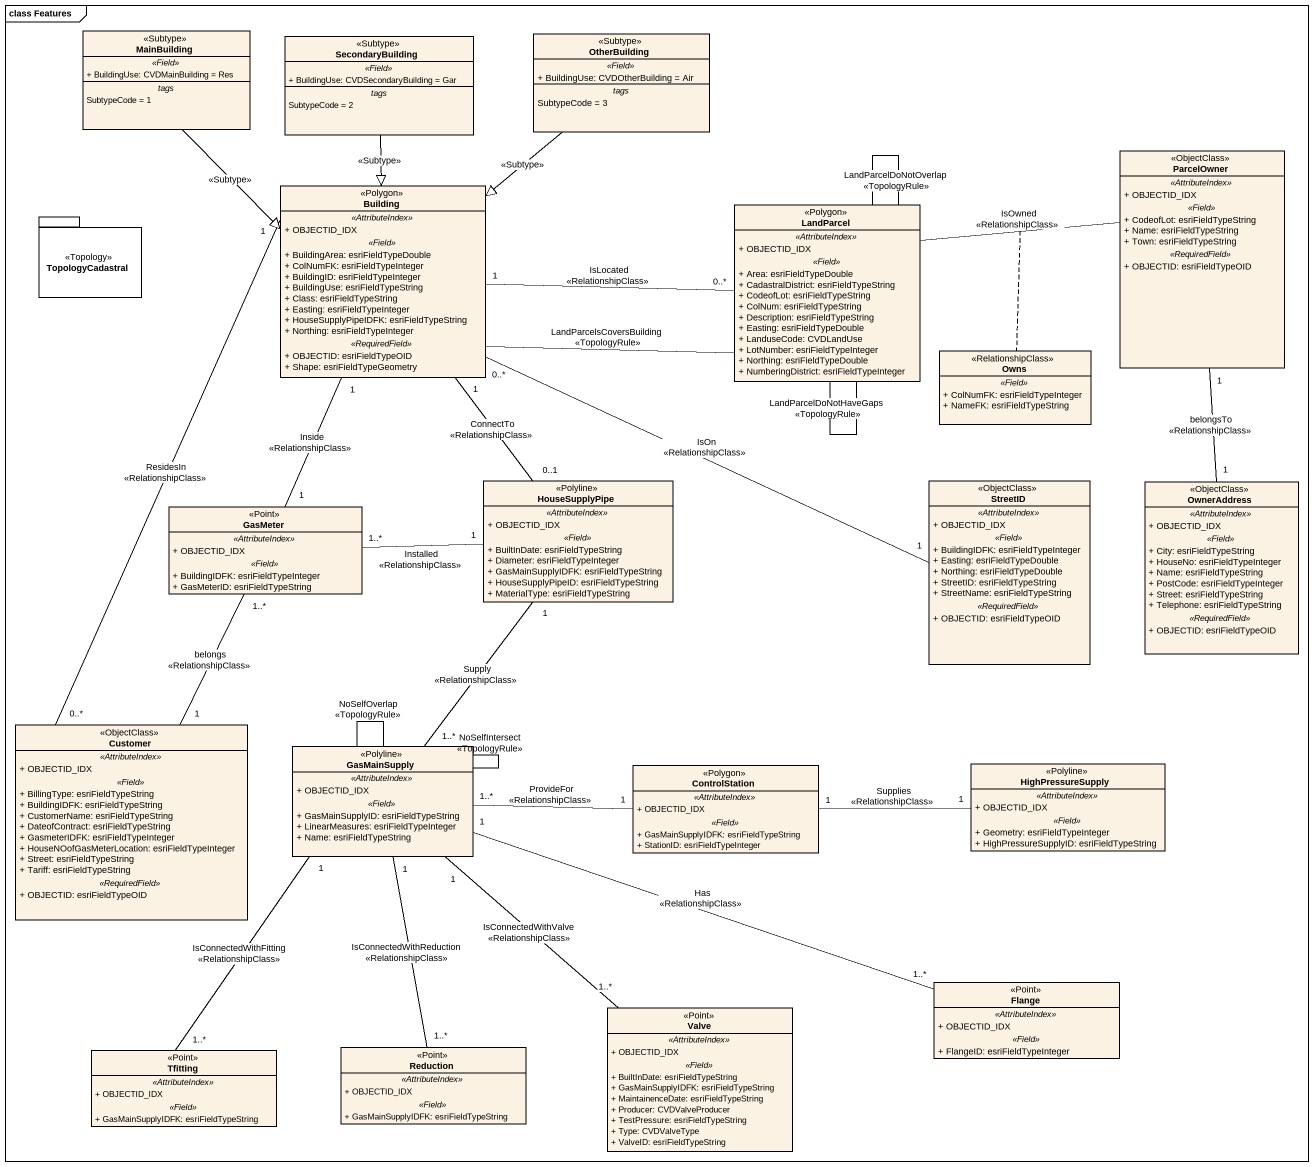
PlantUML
@startuml
mainframe class Features
hide circle
hide empty members
skinparam classAttributeIconSize 0
class MainBuilding <<Subtype>> {
  .. <<Field>> ..
  + BuildingUse: CVDMainBuilding = Res
  -- tags --
  SubtypeCode = 1
}
class SecondaryBuilding <<Subtype>> {
  .. <<Field>> ..
  + BuildingUse: CVDSecondaryBuilding = Gar
  -- tags --
  SubtypeCode = 2
}
class OtherBuilding <<Subtype>> {
  .. <<Field>> ..
  + BuildingUse: CVDOtherBuilding = Air
  -- tags --
  SubtypeCode = 3
}
class ParcelOwner <<ObjectClass>> {
  .. <<AttributeIndex>> ..
  + OBJECTID_IDX
  .. <<Field>> ..
  + CodeofLot: esriFieldTypeString
  + Name: esriFieldTypeString
  + Town: esriFieldTypeString
  .. <<RequiredField>> ..
  + OBJECTID: esriFieldTypeOID
}
package TopologyCadastral <<Topology>> {
}
class Building <<Polygon>> {
  .. <<AttributeIndex>> ..
  + OBJECTID_IDX
  .. <<Field>> ..
  + BuildingArea: esriFieldTypeDouble
  + ColNumFK: esriFieldTypeInteger
  + BuildingID: esriFieldTypeInteger
  + BuildingUse: esriFieldTypeString
  + Class: esriFieldTypeString
  + Easting: esriFieldTypeInteger
  + HouseSupplyPipeIDFK: esriFieldTypeString
  + Northing: esriFieldTypeInteger
  .. <<RequiredField>> ..
  + OBJECTID: esriFieldTypeOID
  + Shape: esriFieldTypeGeometry
}
class LandParcel <<Polygon>> {
  .. <<AttributeIndex>> ..
  + OBJECTID_IDX
  .. <<Field>> ..
  + Area: esriFieldTypeDouble
  + CadastralDistrict: esriFieldTypeString
  + CodeofLot: esriFieldTypeString
  + ColNum: esriFieldTypeString
  + Description: esriFieldTypeString
  + Easting: esriFieldTypeDouble
  + LanduseCode: CVDLandUse
  + LotNumber: esriFieldTypeInteger
  + Northing: esriFieldTypeDouble
  + NumberingDistrict: esriFieldTypeInteger
}
class Owns <<RelationshipClass>> {
  .. <<Field>> ..
  + ColNumFK: esriFieldTypeInteger
  + NameFK: esriFieldTypeString
}
class HouseSupplyPipe <<Polyline>> {
  .. <<AttributeIndex>> ..
  + OBJECTID_IDX
  .. <<Field>> ..
  + BuiltInDate: esriFieldTypeString
  + Diameter: esriFieldTypeInteger
  + GasMainSupplyIDFK: esriFieldTypeString
  + HouseSupplyPipeID: esriFieldTypeString
  + MaterialType: esriFieldTypeString
}
class StreetID <<ObjectClass>> {
  .. <<AttributeIndex>> ..
  + OBJECTID_IDX
  .. <<Field>> ..
  + BuildingIDFK: esriFieldTypeInteger
  + Easting: esriFieldTypeDouble
  + Northing: esriFieldTypeDouble
  + StreetID: esriFieldTypeString
  + StreetName: esriFieldTypeString
  .. <<RequiredField>> ..
  + OBJECTID: esriFieldTypeOID
}
class OwnerAddress <<ObjectClass>> {
  .. <<AttributeIndex>> ..
  + OBJECTID_IDX
  .. <<Field>> ..
  + City: esriFieldTypeString
  + HouseNo: esriFieldTypeInteger
  + Name: esriFieldTypeString
  + PostCode: esriFieldTypeInteger
  + Street: esriFieldTypeString
  + Telephone: esriFieldTypeString
  .. <<RequiredField>> ..
  + OBJECTID: esriFieldTypeOID
}
class GasMeter <<Point>> {
  .. <<AttributeIndex>> ..
  + OBJECTID_IDX
  .. <<Field>> ..
  + BuildingIDFK: esriFieldTypeInteger
  + GasMeterID: esriFieldTypeString
}
class Customer <<ObjectClass>> {
  .. <<AttributeIndex>> ..
  + OBJECTID_IDX
  .. <<Field>> ..
  + BillingType: esriFieldTypeString
  + BuildingIDFK: esriFieldTypeString
  + CustomerName: esriFieldTypeString
  + DateofContract: esriFieldTypeString
  + GasmeterIDFK: esriFieldTypeInteger
  + HouseNOofGasMeterLocation: esriFieldTypeInteger
  + Street: esriFieldTypeString
  + Tariff: esriFieldTypeString
  .. <<RequiredField>> ..
  + OBJECTID: esriFieldTypeOID
}
class GasMainSupply <<Polyline>> {
  .. <<AttributeIndex>> ..
  + OBJECTID_IDX
  .. <<Field>> ..
  + GasMainSupplyID: esriFieldTypeString
  + LinearMeasures: esriFieldTypeInteger
  + Name: esriFieldTypeString
}
class HighPressureSupply <<Polyline>> {
  .. <<AttributeIndex>> ..
  + OBJECTID_IDX
  .. <<Field>> ..
  + Geometry: esriFieldTypeInteger
  + HighPressureSupplyID: esriFieldTypeString
}
class ControlStation <<Polygon>> {
  .. <<AttributeIndex>> ..
  + OBJECTID_IDX
  .. <<Field>> ..
  + GasMainSupplyIDFK: esriFieldTypeString
  + StationID: esriFieldTypeInteger
}
class Flange <<Point>> {
  .. <<AttributeIndex>> ..
  + OBJECTID_IDX
  .. <<Field>> ..
  + FlangeID: esriFieldTypeInteger
}
class Valve <<Point>> {
  .. <<AttributeIndex>> ..
  + OBJECTID_IDX
  .. <<Field>> ..
  + BuiltInDate: esriFieldTypeString
  + GasMainSupplyIDFK: esriFieldTypeString
  + MaintainenceDate: esriFieldTypeString
  + Producer: CVDValveProducer
  + TestPressure: esriFieldTypeString
  + Type: CVDValveType
  + ValveID: esriFieldTypeString
}
class Tfitting <<Point>> {
  .. <<AttributeIndex>> ..
  + OBJECTID_IDX
  .. <<Field>> ..
  + GasMainSupplyIDFK: esriFieldTypeString
}
class Reduction <<Point>> {
  .. <<AttributeIndex>> ..
  + OBJECTID_IDX
  .. <<Field>> ..
  + GasMainSupplyIDFK: esriFieldTypeString
}
MainBuilding --|> Building : <<Subtype>>
SecondaryBuilding --|> Building : <<Subtype>>
OtherBuilding --|> Building : <<Subtype>>
ParcelOwner "1" -- "1" OwnerAddress : belongsTo\n<<RelationshipClass>>
Building -right- LandParcel : LandParcelsCoversBuilding\n<<TopologyRule>>
Building "0..*" -right- "1" StreetID : IsOn\n<<RelationshipClass>>
Building "1" -- "1" GasMeter : Inside\n<<RelationshipClass>>
Building "1" -- "0..*" Customer : ResidesIn\n<<RelationshipClass>>
LandParcel -right- ParcelOwner : IsOwned\n<<RelationshipClass>>
(LandParcel, ParcelOwner) .. Owns
LandParcel "0..*" -left- "1" Building : IsLocated\n<<RelationshipClass>>
LandParcel -- LandParcel : LandParcelDoNotOverlap\n<<TopologyRule>>
LandParcel -- LandParcel : LandParcelDoNotHaveGaps\n<<TopologyRule>>
HouseSupplyPipe "0..1" -up- "1" Building : ConnectTo\n<<RelationshipClass>>
HouseSupplyPipe "1" -left- "1..*" GasMeter : Installed\n<<RelationshipClass>>
GasMeter "1..*" -- "1" Customer : belongs\n<<RelationshipClass>>
GasMainSupply "1..*" -up- "1" HouseSupplyPipe : Supply\n<<RelationshipClass>>
GasMainSupply -- GasMainSupply : NoSelfOverlap\n<<TopologyRule>>
GasMainSupply -- GasMainSupply : NoSelfIntersect\n<<TopologyRule>>
GasMainSupply "1..*" -right- "1" ControlStation : ProvideFor\n<<RelationshipClass>>
GasMainSupply "1" -right- "1..*" Flange : Has\n<<RelationshipClass>>
GasMainSupply "1" -- "1..*" Valve : IsConnectedWithValve\n<<RelationshipClass>>
GasMainSupply "1" -- "1..*" Tfitting : IsConnectedWithFitting\n<<RelationshipClass>>
GasMainSupply "1" -- "1..*" Reduction : IsConnectedWithReduction\n<<RelationshipClass>>
ControlStation "1" -right- "1" HighPressureSupply : Supplies\n<<RelationshipClass>>
@enduml
